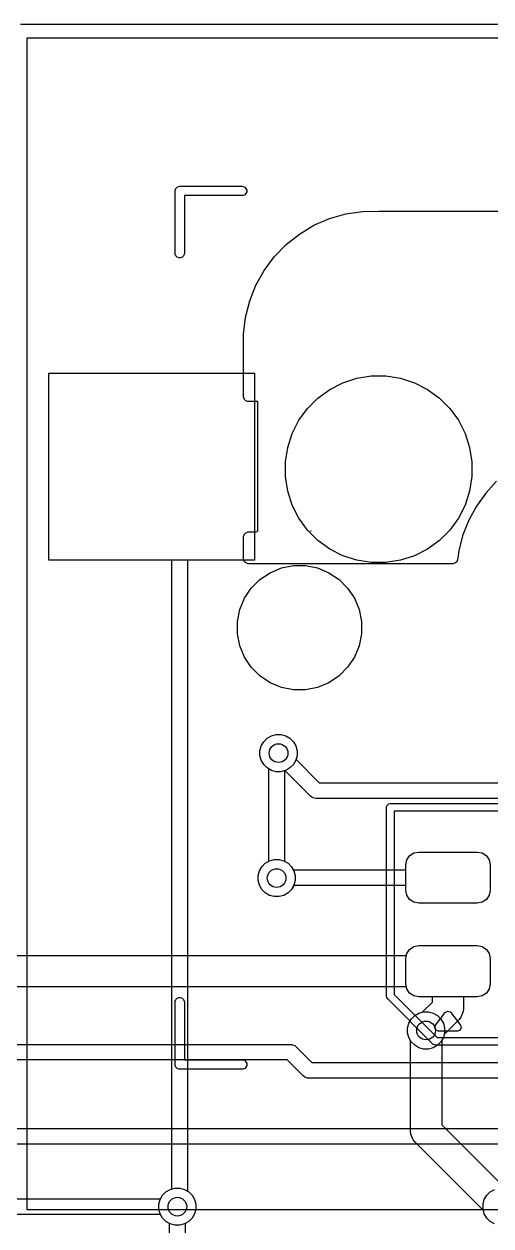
# Model space of a CAD drawing. Header units: millimetres. Extents: x 14 to 286, y -133 to -45.
# Drawn here: x 238.61 to 246.09, y -66.79 to -47.53 of the extents above; entities that cross this region are included whole.
import ezdxf

# ---------------------------------------------------------------- set-up
doc = ezdxf.new("R2010")
doc.units = ezdxf.units.MM
for name, color, linetype, true_color in [('B.Cu', 153, 'CONTINUOUS', 0x4d7fc4), ('B.Mask', 4, 'CONTINUOUS', 0x02ffee), ('B.Paste', 132, 'CONTINUOUS', 0x00c2c2), ('B.Silkscreen', 31, 'CONTINUOUS', 0xe8b2a7), ('F.Cu', 13, 'CONTINUOUS', 0xc83434), ('F.Mask', 201, 'CONTINUOUS', 0xd864ff), ('F.Paste', 253, 'CONTINUOUS', 0xb4a09a), ('F.Silkscreen', 41, 'CONTINUOUS', 0xf2eda1), ('User.Drawings', 9, 'CONTINUOUS', 0xc2c2c2)]:
    doc.layers.add(name, color=color, linetype=linetype, true_color=true_color)

msp = doc.modelspace()

# ---------------------------------------------------------------- linework, layer by layer
at = {"layer": 'B.Cu', "linetype": 'CONTINUOUS'}
for p, q in [((239.003, -56.1249), (239.003, -53.1249)), ((239.003, -53.1249), (242.303, -53.1249)), ((242.303, -53.1249), (242.303, -56.1249)), ((240.978, -56.1249), (239.003, -56.1249)), ((240.978, -56.4516), (240.978, -56.1249)), ((242.303, -56.1249), (241.228, -56.1249)), ((241.228, -56.1249), (241.228, -56.4516)), ((240.978, -66.199185), (240.978, -56.4516)), ((241.228, -56.4516), (241.228, -66.234461)), ((242.504972, -58.976894), (242.572795, -58.937736)), ((242.572795, -58.937736), (242.648442, -58.917467)), ((242.648442, -58.917467), (242.726758, -58.917467)), ((242.726758, -58.917467), (242.802405, -58.937736)), ((242.802405, -58.937736), (242.870228, -58.976894)), ((242.390167, -59.175742), (242.410436, -59.100095)), ((242.410436, -59.100095), (242.449594, -59.032272)), ((242.449594, -59.032272), (242.504972, -58.976894)), ((242.870228, -58.976894), (242.925606, -59.032272)), ((242.925606, -59.032272), (242.964764, -59.100095)), ((242.964764, -59.100095), (242.985033, -59.175742)), ((242.390167, -59.254058), (242.390167, -59.175742)), ((242.410436, -59.329705), (242.390167, -59.254058)), ((242.449594, -59.397528), (242.410436, -59.329705)), ((242.964764, -59.329705), (242.925606, -59.397528)), ((242.985033, -59.254058), (242.964764, -59.329705)), ((242.985033, -59.175742), (242.985033, -59.254058)), ((242.504972, -59.452906), (242.449594, -59.397528)), ((242.5321, -59.468568), (242.504972, -59.452906)), ((242.5321, -60.946222), (242.5321, -59.468568)), ((242.802405, -59.492064), (242.7821, -59.497504)), ((242.7821, -59.497504), (242.7821, -60.946222)), ((242.870228, -59.452906), (242.802405, -59.492064)), ((242.925606, -59.397528), (242.870228, -59.452906)), ((242.379936, -61.102695), (242.419094, -61.034872)), ((242.419094, -61.034872), (242.474472, -60.979494)), ((242.474472, -60.979494), (242.5321, -60.946222)), ((242.7821, -60.946222), (242.839728, -60.979494)), ((242.839728, -60.979494), (242.895106, -61.034872)), ((242.895106, -61.034872), (242.934264, -61.102695)), ((242.359667, -61.178342), (242.379936, -61.102695)), ((242.359667, -61.256658), (242.359667, -61.178342)), ((242.934264, -61.102695), (242.954533, -61.178342)), ((242.954533, -61.178342), (242.954533, -61.256658)), ((242.379936, -61.332305), (242.359667, -61.256658)), ((242.419094, -61.400128), (242.379936, -61.332305)), ((242.474472, -61.455506), (242.419094, -61.400128)), ((242.895106, -61.400128), (242.839728, -61.455506)), ((242.934264, -61.332305), (242.895106, -61.400128)), ((242.954533, -61.256658), (242.934264, -61.332305)), ((242.542295, -61.494664), (242.474472, -61.455506)), ((242.617942, -61.514933), (242.542295, -61.494664)), ((242.696258, -61.514933), (242.617942, -61.514933)), ((242.771905, -61.494664), (242.696258, -61.514933)), ((242.839728, -61.455506), (242.771905, -61.494664)), ((244.938895, -63.382636), (245.014542, -63.362367)), ((245.014542, -63.362367), (245.092858, -63.362367)), ((245.092858, -63.362367), (245.168505, -63.382636)), ((244.756267, -63.620642), (244.776536, -63.544995)), ((244.776536, -63.544995), (244.815694, -63.477172)), ((244.815694, -63.477172), (244.871072, -63.421794)), ((244.871072, -63.421794), (244.938895, -63.382636)), ((245.168505, -63.382636), (245.236328, -63.421794)), ((245.236328, -63.421794), (245.291706, -63.477172)), ((245.291706, -63.477172), (245.330864, -63.544995)), ((245.330864, -63.544995), (245.351133, -63.620642)), ((244.756267, -63.698958), (244.756267, -63.620642)), ((244.776536, -63.774605), (244.756267, -63.698958)), ((245.351133, -63.698958), (245.330864, -63.774605)), ((245.351133, -63.620642), (245.351133, -63.698958)), ((244.8037, -63.821653), (244.776536, -63.774605)), ((244.8037, -65.2736), (244.8037, -63.821653)), ((245.330864, -63.774605), (245.3037, -63.821653)), ((245.3037, -63.821653), (245.3037, -65.170046)), ((244.808504, -65.322373), (244.8037, -65.2736)), ((245.3037, -65.170046), (246.326229, -66.192575)), ((244.845833, -65.412493), (244.808504, -65.322373)), ((244.845837, -65.412497), (244.845833, -65.412493)), ((244.876923, -65.450377), (244.845837, -65.412497)), ((245.972675, -66.546129), (244.876923, -65.450377)), ((240.826994, -66.301172), (240.882372, -66.245794)), ((240.882372, -66.245794), (240.950195, -66.206636)), ((240.950195, -66.206636), (240.978, -66.199185)), ((241.228, -66.234461), (241.247628, -66.245794)), ((241.247628, -66.245794), (241.303006, -66.301172)), ((240.767567, -66.444642), (240.787836, -66.368995)), ((240.767567, -66.522958), (240.767567, -66.444642)), ((240.787836, -66.368995), (240.826994, -66.301172)), ((241.303006, -66.301172), (241.342164, -66.368995)), ((241.342164, -66.368995), (241.362433, -66.444642)), ((241.362433, -66.444642), (241.362433, -66.522958)), ((240.787836, -66.598605), (240.767567, -66.522958)), ((240.826994, -66.666428), (240.787836, -66.598605)), ((241.342164, -66.598605), (241.303006, -66.666428)), ((241.362433, -66.522958), (241.342164, -66.598605)), ((245.986736, -66.598605), (245.972675, -66.546129)), ((246.025894, -66.666428), (245.986736, -66.598605)), ((240.882372, -66.721806), (240.826994, -66.666428)), ((240.94, -66.755077), (240.882372, -66.721806)), ((240.94, -71.7333), (240.94, -66.755077)), ((241.247628, -66.721806), (241.19, -66.755077)), ((241.19, -66.755077), (241.19, -71.7333)), ((241.303006, -66.666428), (241.247628, -66.721806)), ((246.081272, -66.721806), (246.025894, -66.666428)), ((246.149095, -66.760964), (246.081272, -66.721806))]:
    msp.add_line(p, q, dxfattribs=at)
at = {"layer": 'B.Cu'}
for centre in [(242.6876, -59.2149), (242.6571, -61.2175), (245.0537, -63.6598), (241.065, -66.4838)]:
    msp.add_circle(centre, 0.15, dxfattribs=at)
at = {"layer": 'B.Mask', "linetype": 'CONTINUOUS'}
for p, q in [((239.003, -56.1249), (239.003, -53.1249)), ((239.003, -53.1249), (242.303, -53.1249)), ((242.303, -53.1249), (242.303, -56.1249)), ((243.509252, -53.38594), (243.718975, -53.279081)), ((243.718975, -53.279081), (243.942832, -53.206345)), ((243.942832, -53.206345), (244.175311, -53.169524)), ((244.175311, -53.169524), (244.410689, -53.169524)), ((244.410689, -53.169524), (244.643168, -53.206345)), ((244.643168, -53.206345), (244.867025, -53.279081)), ((244.867025, -53.279081), (245.076748, -53.38594)), ((243.152391, -53.690728), (243.318828, -53.524291)), ((243.318828, -53.524291), (243.509252, -53.38594)), ((245.076748, -53.38594), (245.267172, -53.524291)), ((245.267172, -53.524291), (245.433609, -53.690728)), ((243.01404, -53.881152), (243.152391, -53.690728)), ((245.433609, -53.690728), (245.57196, -53.881152)), ((242.907181, -54.090875), (243.01404, -53.881152)), ((245.57196, -53.881152), (245.678819, -54.090875)), ((242.834445, -54.314732), (242.907181, -54.090875)), ((245.678819, -54.090875), (245.751555, -54.314732)), ((242.797624, -54.547211), (242.834445, -54.314732)), ((245.751555, -54.314732), (245.788376, -54.547211)), ((242.797624, -54.782589), (242.797624, -54.547211)), ((245.788376, -54.547211), (245.788376, -54.782589)), ((242.834445, -55.015068), (242.797624, -54.782589)), ((245.788376, -54.782589), (245.751555, -55.015068)), ((242.907181, -55.238925), (242.834445, -55.015068)), ((245.751555, -55.015068), (245.678819, -55.238925)), ((243.01404, -55.448648), (242.907181, -55.238925)), ((245.678819, -55.238925), (245.57196, -55.448648)), ((243.152391, -55.639072), (243.01404, -55.448648)), ((245.57196, -55.448648), (245.433609, -55.639072)), ((243.318828, -55.805509), (243.152391, -55.639072)), ((245.433609, -55.639072), (245.267172, -55.805509)), ((243.509252, -55.94386), (243.318828, -55.805509)), ((245.267172, -55.805509), (245.076748, -55.94386)), ((243.718975, -56.050719), (243.509252, -55.94386)), ((243.942832, -56.123455), (243.718975, -56.050719)), ((244.867025, -56.050719), (244.643168, -56.123455)), ((245.076748, -55.94386), (244.867025, -56.050719)), ((242.303, -56.1249), (239.003, -56.1249)), ((242.551603, -56.322979), (242.732715, -56.24796)), ((242.732715, -56.24796), (242.924983, -56.209715)), ((242.924983, -56.209715), (243.121017, -56.209715)), ((243.121017, -56.209715), (243.313285, -56.24796)), ((243.313285, -56.24796), (243.494397, -56.322979)), ((244.175311, -56.160276), (243.942832, -56.123455)), ((244.410689, -56.160276), (244.175311, -56.160276)), ((244.643168, -56.123455), (244.410689, -56.160276)), ((242.24999, -56.570507), (242.388607, -56.43189)), ((242.388607, -56.43189), (242.551603, -56.322979)), ((243.494397, -56.322979), (243.657393, -56.43189)), ((243.657393, -56.43189), (243.79601, -56.570507)), ((242.141079, -56.733503), (242.24999, -56.570507)), ((243.79601, -56.570507), (243.904921, -56.733503)), ((242.06606, -56.914615), (242.141079, -56.733503)), ((243.904921, -56.733503), (243.97994, -56.914615)), ((242.027815, -57.106883), (242.06606, -56.914615)), ((243.97994, -56.914615), (244.018185, -57.106883)), ((242.027815, -57.302917), (242.027815, -57.106883)), ((244.018185, -57.106883), (244.018185, -57.302917)), ((242.06606, -57.495185), (242.027815, -57.302917)), ((244.018185, -57.302917), (243.97994, -57.495185)), ((242.141079, -57.676297), (242.06606, -57.495185)), ((243.97994, -57.495185), (243.904921, -57.676297)), ((242.24999, -57.839293), (242.141079, -57.676297)), ((243.904921, -57.676297), (243.79601, -57.839293)), ((242.388607, -57.97791), (242.24999, -57.839293)), ((242.551603, -58.086821), (242.388607, -57.97791)), ((243.657393, -57.97791), (243.494397, -58.086821)), ((243.79601, -57.839293), (243.657393, -57.97791)), ((242.732715, -58.16184), (242.551603, -58.086821)), ((242.924983, -58.200085), (242.732715, -58.16184)), ((243.313285, -58.16184), (243.121017, -58.200085)), ((243.494397, -58.086821), (243.313285, -58.16184)), ((243.121017, -58.200085), (242.924983, -58.200085))]:
    msp.add_line(p, q, dxfattribs=at)
at = {"layer": 'B.Paste', "linetype": 'CONTINUOUS'}
for p, q in [((239.003, -56.1249), (239.003, -53.1249)), ((239.003, -53.1249), (242.303, -53.1249)), ((242.303, -53.1249), (242.303, -56.1249)), ((242.303, -56.1249), (239.003, -56.1249))]:
    msp.add_line(p, q, dxfattribs=at)
at = {"layer": 'B.Silkscreen', "linetype": 'CONTINUOUS'}
for p, q in [((243.255392, -50.756106), (243.504815, -50.648235)), ((243.504815, -50.648235), (243.766184, -50.573843)), ((243.766184, -50.573843), (244.035027, -50.534203)), ((244.035027, -50.534203), (244.301167, -50.53008)), ((244.301167, -50.53008), (244.302999, -50.5299)), ((244.302999, -50.5299), (252.703, -50.5299)), ((243.022183, -50.89561), (243.255392, -50.756106)), ((242.809177, -51.064361), (243.022183, -50.89561)), ((242.620021, -51.259471), (242.809177, -51.064361)), ((242.45795, -51.477601), (242.620021, -51.259471)), ((242.325737, -51.71502), (242.45795, -51.477601)), ((242.225645, -51.967665), (242.325737, -51.71502)), ((242.159386, -52.231214), (242.225645, -51.967665)), ((242.128094, -52.501156), (242.159386, -52.231214)), ((242.128, -52.5049), (242.128295, -52.5019)), ((242.128, -53.5049), (242.128, -52.5049)), ((242.128295, -52.5019), (242.128094, -52.501156)), ((242.129441, -53.519532), (242.128, -53.5049)), ((242.14064, -53.546568), (242.129441, -53.519532)), ((242.161332, -53.56726), (242.14064, -53.546568)), ((242.188368, -53.578459), (242.161332, -53.56726)), ((242.203, -53.5799), (242.188368, -53.578459)), ((242.358, -53.5799), (242.203, -53.5799)), ((242.358, -55.659332), (242.358, -53.5799)), ((246.184946, -54.858836), (246.011015, -55.047219)), ((246.011015, -55.047219), (245.861338, -55.255395)), ((245.861338, -55.255395), (245.738148, -55.480261)), ((242.188368, -55.671341), (242.203, -55.6699)), ((242.203, -55.6699), (242.329612, -55.6699)), ((242.329612, -55.6699), (242.354227, -55.659704)), ((242.354227, -55.659704), (242.358, -55.659332)), ((243.20006, -55.649748), (243.199723, -55.6549)), ((243.199723, -55.6549), (243.210172, -55.6549)), ((243.210172, -55.6549), (243.20006, -55.649748)), ((245.738148, -55.480261), (245.64328, -55.718463)), ((242.128, -55.7449), (242.129441, -55.730268)), ((242.128, -56.1049), (242.128, -55.7449)), ((242.129441, -55.730268), (242.14064, -55.703232)), ((242.14064, -55.703232), (242.161332, -55.68254)), ((242.161332, -55.68254), (242.188368, -55.671341)), ((245.64328, -55.718463), (245.578149, -55.966451)), ((245.578149, -55.966451), (245.561003, -56.093498)), ((242.129441, -56.119532), (242.128, -56.1049)), ((242.14064, -56.146568), (242.129441, -56.119532)), ((242.161332, -56.16726), (242.14064, -56.146568)), ((242.188368, -56.178459), (242.161332, -56.16726)), ((242.203, -56.1799), (242.188368, -56.178459)), ((245.483, -56.1799), (242.203, -56.1799)), ((245.497632, -56.178459), (245.483, -56.1799)), ((245.524668, -56.16726), (245.497632, -56.178459)), ((245.54536, -56.146568), (245.524668, -56.16726)), ((245.556559, -56.119532), (245.54536, -56.146568)), ((245.561003, -56.093498), (245.556559, -56.102725)), ((245.556559, -56.102725), (245.556559, -56.119532))]:
    msp.add_line(p, q, dxfattribs=at)
at = {"layer": 'F.Cu', "linetype": 'CONTINUOUS'}
for p, q in [((242.504972, -58.976894), (242.572795, -58.937736)), ((242.572795, -58.937736), (242.648442, -58.917467)), ((242.648442, -58.917467), (242.726758, -58.917467)), ((242.726758, -58.917467), (242.802405, -58.937736)), ((242.802405, -58.937736), (242.870228, -58.976894)), ((242.390167, -59.175742), (242.410436, -59.100095)), ((242.410436, -59.100095), (242.449594, -59.032272)), ((242.449594, -59.032272), (242.504972, -58.976894)), ((242.870228, -58.976894), (242.925606, -59.032272)), ((242.925606, -59.032272), (242.964764, -59.100095)), ((242.964764, -59.100095), (242.985033, -59.175742)), ((242.390167, -59.254058), (242.390167, -59.175742)), ((242.410436, -59.329705), (242.390167, -59.254058)), ((242.449594, -59.397528), (242.410436, -59.329705)), ((242.985033, -59.254058), (242.96781, -59.318334)), ((242.96781, -59.318334), (243.340877, -59.6914)), ((242.985033, -59.175742), (242.985033, -59.254058)), ((242.504972, -59.452906), (242.449594, -59.397528)), ((242.572795, -59.492064), (242.504972, -59.452906)), ((242.648442, -59.512333), (242.572795, -59.492064)), ((242.726758, -59.512333), (242.648442, -59.512333)), ((242.791034, -59.49511), (242.726758, -59.512333)), ((243.200711, -59.904788), (242.791034, -59.49511)), ((243.340877, -59.6914), (251.678, -59.6914)), ((243.219653, -59.920333), (243.200711, -59.904788)), ((243.219654, -59.920334), (243.219653, -59.920333)), ((243.243058, -59.930028), (243.219654, -59.920334)), ((243.264713, -59.938998), (243.243058, -59.930028)), ((243.264714, -59.938998), (243.264713, -59.938998)), ((243.2891, -59.9414), (243.264714, -59.938998)), ((251.626224, -59.9414), (243.2891, -59.9414)), ((244.745605, -60.92655), (244.790043, -60.860043)), ((244.790043, -60.860043), (244.85655, -60.815605)), ((244.85655, -60.815605), (244.935, -60.8)), ((244.935, -60.8), (245.875, -60.8)), ((245.875, -60.8), (245.95345, -60.815605)), ((245.95345, -60.815605), (246.019957, -60.860043)), ((246.019957, -60.860043), (246.064395, -60.92655)), ((242.379936, -61.102695), (242.419094, -61.034872)), ((242.419094, -61.034872), (242.474472, -60.979494)), ((242.474472, -60.979494), (242.542295, -60.940336)), ((242.542295, -60.940336), (242.617942, -60.920067)), ((242.617942, -60.920067), (242.696258, -60.920067)), ((242.696258, -60.920067), (242.771905, -60.940336)), ((242.771905, -60.940336), (242.839728, -60.979494)), ((242.839728, -60.979494), (242.895106, -61.034872)), ((242.895106, -61.034872), (242.924048, -61.085)), ((244.73, -61.005), (244.745605, -60.92655)), ((244.73, -61.085), (244.73, -61.005)), ((246.064395, -60.92655), (246.08, -61.005)), ((246.08, -61.005), (246.08, -61.415)), ((242.359667, -61.178342), (242.379936, -61.102695)), ((242.359667, -61.256658), (242.359667, -61.178342)), ((242.924048, -61.085), (244.73, -61.085)), ((242.379936, -61.332305), (242.359667, -61.256658)), ((242.419094, -61.400128), (242.379936, -61.332305)), ((242.474472, -61.455506), (242.419094, -61.400128)), ((242.895106, -61.400128), (242.839728, -61.455506)), ((242.932708, -61.335), (242.895106, -61.400128)), ((244.73, -61.335), (242.932708, -61.335)), ((244.73, -61.415), (244.73, -61.335)), ((244.745605, -61.49345), (244.73, -61.415)), ((246.08, -61.415), (246.064395, -61.49345)), ((242.542295, -61.494664), (242.474472, -61.455506)), ((242.617942, -61.514933), (242.542295, -61.494664)), ((242.696258, -61.514933), (242.617942, -61.514933)), ((242.771905, -61.494664), (242.696258, -61.514933)), ((242.839728, -61.455506), (242.771905, -61.494664)), ((244.790043, -61.559957), (244.745605, -61.49345)), ((244.85655, -61.604395), (244.790043, -61.559957)), ((244.935, -61.62), (244.85655, -61.604395)), ((245.875, -61.62), (244.935, -61.62)), ((245.95345, -61.604395), (245.875, -61.62)), ((246.019957, -61.559957), (245.95345, -61.604395)), ((246.064395, -61.49345), (246.019957, -61.559957)), ((244.745605, -62.42655), (244.790043, -62.360043)), ((244.790043, -62.360043), (244.85655, -62.315605)), ((244.85655, -62.315605), (244.935, -62.3)), ((244.935, -62.3), (245.875, -62.3)), ((245.875, -62.3), (245.95345, -62.315605)), ((245.95345, -62.315605), (246.019957, -62.360043)), ((246.019957, -62.360043), (246.064395, -62.42655)), ((236.9623, -62.46), (244.738951, -62.46)), ((244.738951, -62.46), (244.745605, -62.42655)), ((246.064395, -62.42655), (246.08, -62.505)), ((246.08, -62.505), (246.08, -62.915)), ((244.738951, -62.96), (237.065853, -62.96)), ((244.745605, -62.99345), (244.738951, -62.96)), ((246.08, -62.915), (246.064395, -62.99345)), ((244.790043, -63.059957), (244.745605, -62.99345)), ((244.85655, -63.104395), (244.790043, -63.059957)), ((244.935, -63.12), (244.85655, -63.104395)), ((245.155, -63.12), (244.935, -63.12)), ((245.155, -63.204946), (245.155, -63.12)), ((245.875, -63.12), (245.655, -63.12)), ((245.655, -63.12), (245.655, -63.3085)), ((245.95345, -63.104395), (245.875, -63.12)), ((246.019957, -63.059957), (245.95345, -63.104395)), ((246.064395, -62.99345), (246.019957, -63.059957)), ((244.938895, -63.382636), (244.99137, -63.368575)), ((244.99137, -63.368575), (245.155, -63.204946)), ((245.650196, -63.357273), (245.612867, -63.447393)), ((245.655, -63.3085), (245.650196, -63.357273)), ((244.756267, -63.620642), (244.776536, -63.544995)), ((244.776536, -63.544995), (244.815694, -63.477172)), ((244.815694, -63.477172), (244.871072, -63.421794)), ((244.871072, -63.421794), (244.938895, -63.382636)), ((245.581777, -63.485277), (245.344924, -63.722129)), ((245.612862, -63.447397), (245.581777, -63.485277)), ((245.612867, -63.447393), (245.612862, -63.447397)), ((244.756267, -63.698958), (244.756267, -63.620642)), ((244.776536, -63.774605), (244.756267, -63.698958)), ((245.344924, -63.722129), (245.330864, -63.774605)), ((235.2046, -63.8823), (242.8776, -63.8823)), ((242.8776, -63.8823), (242.901986, -63.884702)), ((242.901986, -63.884702), (242.901987, -63.884702)), ((242.901987, -63.884702), (242.913, -63.889264)), ((242.913, -63.889264), (242.947046, -63.903366)), ((242.947046, -63.903366), (242.947051, -63.903371)), ((242.947051, -63.903371), (242.965988, -63.918912)), ((242.965988, -63.918912), (243.222976, -64.1759)), ((244.815694, -63.842428), (244.776536, -63.774605)), ((244.871072, -63.897806), (244.815694, -63.842428)), ((244.938895, -63.936964), (244.871072, -63.897806)), ((245.014542, -63.957233), (244.938895, -63.936964)), ((245.168505, -63.936964), (245.092858, -63.957233)), ((245.236328, -63.897806), (245.168505, -63.936964)), ((245.291706, -63.842428), (245.236328, -63.897806)), ((245.330864, -63.774605), (245.291706, -63.842428)), ((242.825824, -64.1323), (235.0796, -64.1323)), ((243.082812, -64.389288), (242.825824, -64.1323)), ((245.092858, -63.957233), (245.014542, -63.957233)), ((243.222976, -64.1759), (246.820667, -64.1759)), ((243.101748, -64.404828), (243.082812, -64.389288)), ((243.101754, -64.404834), (243.101748, -64.404828)), ((243.133615, -64.418031), (243.101754, -64.404834)), ((243.146813, -64.423498), (243.133615, -64.418031)), ((243.146814, -64.423498), (243.146813, -64.423498)), ((243.1712, -64.4259), (243.146814, -64.423498)), ((246.9643, -64.4259), (243.1712, -64.4259)), ((226.346876, -65.2301), (247.889924, -65.2301)), ((247.9417, -65.4801), (226.2951, -65.4801)), ((240.826994, -66.301172), (240.882372, -66.245794)), ((240.882372, -66.245794), (240.950195, -66.206636)), ((240.950195, -66.206636), (241.025842, -66.186367)), ((241.025842, -66.186367), (241.104158, -66.186367)), ((241.104158, -66.186367), (241.179805, -66.206636)), ((241.179805, -66.206636), (241.247628, -66.245794)), ((241.247628, -66.245794), (241.303006, -66.301172)), ((246.025894, -66.301172), (246.081272, -66.245794)), ((246.081272, -66.245794), (246.149095, -66.206636)), ((228.0112, -66.3588), (240.793722, -66.3588)), ((240.793722, -66.3588), (240.826994, -66.301172)), ((241.303006, -66.301172), (241.342164, -66.368995)), ((241.342164, -66.368995), (241.362433, -66.444642)), ((241.362433, -66.444642), (241.362433, -66.522958)), ((245.966467, -66.444642), (245.986736, -66.368995)), ((245.966467, -66.522958), (245.966467, -66.444642)), ((245.986736, -66.368995), (246.025894, -66.301172)), ((240.793722, -66.6088), (228.063076, -66.6088)), ((240.826994, -66.666428), (240.793722, -66.6088)), ((241.342164, -66.598605), (241.303006, -66.666428)), ((241.362433, -66.522958), (241.342164, -66.598605)), ((245.986736, -66.598605), (245.966467, -66.522958)), ((246.025894, -66.666428), (245.986736, -66.598605)), ((240.882372, -66.721806), (240.826994, -66.666428)), ((240.950195, -66.760964), (240.882372, -66.721806)), ((241.025842, -66.781233), (240.950195, -66.760964)), ((241.104158, -66.781233), (241.025842, -66.781233)), ((241.179805, -66.760964), (241.104158, -66.781233)), ((241.247628, -66.721806), (241.179805, -66.760964)), ((241.303006, -66.666428), (241.247628, -66.721806)), ((246.081272, -66.721806), (246.025894, -66.666428)), ((246.149095, -66.760964), (246.081272, -66.721806))]:
    msp.add_line(p, q, dxfattribs=at)
at = {"layer": 'F.Cu'}
for centre in [(242.6876, -59.2149), (242.6571, -61.2175), (245.0537, -63.6598), (241.065, -66.4838)]:
    msp.add_circle(centre, 0.15, dxfattribs=at)
at = {"layer": 'F.Mask', "linetype": 'CONTINUOUS'}
for p, q in [((243.509252, -53.38594), (243.718975, -53.279081)), ((243.718975, -53.279081), (243.942832, -53.206345)), ((243.942832, -53.206345), (244.175311, -53.169524)), ((244.175311, -53.169524), (244.410689, -53.169524)), ((244.410689, -53.169524), (244.643168, -53.206345)), ((244.643168, -53.206345), (244.867025, -53.279081)), ((244.867025, -53.279081), (245.076748, -53.38594)), ((243.152391, -53.690728), (243.318828, -53.524291)), ((243.318828, -53.524291), (243.509252, -53.38594)), ((245.076748, -53.38594), (245.267172, -53.524291)), ((245.267172, -53.524291), (245.433609, -53.690728)), ((243.01404, -53.881152), (243.152391, -53.690728)), ((245.433609, -53.690728), (245.57196, -53.881152)), ((242.907181, -54.090875), (243.01404, -53.881152)), ((245.57196, -53.881152), (245.678819, -54.090875)), ((242.834445, -54.314732), (242.907181, -54.090875)), ((245.678819, -54.090875), (245.751555, -54.314732)), ((242.797624, -54.547211), (242.834445, -54.314732)), ((245.751555, -54.314732), (245.788376, -54.547211)), ((242.797624, -54.782589), (242.797624, -54.547211)), ((245.788376, -54.547211), (245.788376, -54.782589)), ((242.834445, -55.015068), (242.797624, -54.782589)), ((245.788376, -54.782589), (245.751555, -55.015068)), ((242.907181, -55.238925), (242.834445, -55.015068)), ((245.751555, -55.015068), (245.678819, -55.238925)), ((243.01404, -55.448648), (242.907181, -55.238925)), ((245.678819, -55.238925), (245.57196, -55.448648)), ((243.152391, -55.639072), (243.01404, -55.448648)), ((245.57196, -55.448648), (245.433609, -55.639072)), ((243.318828, -55.805509), (243.152391, -55.639072)), ((245.433609, -55.639072), (245.267172, -55.805509)), ((243.509252, -55.94386), (243.318828, -55.805509)), ((245.267172, -55.805509), (245.076748, -55.94386)), ((243.718975, -56.050719), (243.509252, -55.94386)), ((243.942832, -56.123455), (243.718975, -56.050719)), ((244.867025, -56.050719), (244.643168, -56.123455)), ((245.076748, -55.94386), (244.867025, -56.050719)), ((242.551603, -56.322979), (242.732715, -56.24796)), ((242.732715, -56.24796), (242.924983, -56.209715)), ((242.924983, -56.209715), (243.121017, -56.209715)), ((243.121017, -56.209715), (243.313285, -56.24796)), ((243.313285, -56.24796), (243.494397, -56.322979)), ((244.175311, -56.160276), (243.942832, -56.123455)), ((244.410689, -56.160276), (244.175311, -56.160276)), ((244.643168, -56.123455), (244.410689, -56.160276)), ((242.24999, -56.570507), (242.388607, -56.43189)), ((242.388607, -56.43189), (242.551603, -56.322979)), ((243.494397, -56.322979), (243.657393, -56.43189)), ((243.657393, -56.43189), (243.79601, -56.570507)), ((242.141079, -56.733503), (242.24999, -56.570507)), ((243.79601, -56.570507), (243.904921, -56.733503)), ((242.06606, -56.914615), (242.141079, -56.733503)), ((243.904921, -56.733503), (243.97994, -56.914615)), ((242.027815, -57.106883), (242.06606, -56.914615)), ((243.97994, -56.914615), (244.018185, -57.106883)), ((242.027815, -57.302917), (242.027815, -57.106883)), ((244.018185, -57.106883), (244.018185, -57.302917)), ((242.06606, -57.495185), (242.027815, -57.302917)), ((244.018185, -57.302917), (243.97994, -57.495185)), ((242.141079, -57.676297), (242.06606, -57.495185)), ((243.97994, -57.495185), (243.904921, -57.676297)), ((242.24999, -57.839293), (242.141079, -57.676297)), ((243.904921, -57.676297), (243.79601, -57.839293)), ((242.388607, -57.97791), (242.24999, -57.839293)), ((242.551603, -58.086821), (242.388607, -57.97791)), ((243.657393, -57.97791), (243.494397, -58.086821)), ((243.79601, -57.839293), (243.657393, -57.97791)), ((242.732715, -58.16184), (242.551603, -58.086821)), ((242.924983, -58.200085), (242.732715, -58.16184)), ((243.313285, -58.16184), (243.121017, -58.200085)), ((243.494397, -58.086821), (243.313285, -58.16184)), ((243.121017, -58.200085), (242.924983, -58.200085)), ((244.745605, -60.92655), (244.790043, -60.860043)), ((244.790043, -60.860043), (244.85655, -60.815605)), ((244.85655, -60.815605), (244.935, -60.8)), ((244.935, -60.8), (245.875, -60.8)), ((245.875, -60.8), (245.95345, -60.815605)), ((245.95345, -60.815605), (246.019957, -60.860043)), ((246.019957, -60.860043), (246.064395, -60.92655)), ((244.73, -61.005), (244.745605, -60.92655)), ((244.73, -61.415), (244.73, -61.005)), ((246.064395, -60.92655), (246.08, -61.005)), ((246.08, -61.005), (246.08, -61.415)), ((244.745605, -61.49345), (244.73, -61.415)), ((246.08, -61.415), (246.064395, -61.49345)), ((244.790043, -61.559957), (244.745605, -61.49345)), ((244.85655, -61.604395), (244.790043, -61.559957)), ((244.935, -61.62), (244.85655, -61.604395)), ((245.875, -61.62), (244.935, -61.62)), ((245.95345, -61.604395), (245.875, -61.62)), ((246.019957, -61.559957), (245.95345, -61.604395)), ((246.064395, -61.49345), (246.019957, -61.559957)), ((244.745605, -62.42655), (244.790043, -62.360043)), ((244.790043, -62.360043), (244.85655, -62.315605)), ((244.85655, -62.315605), (244.935, -62.3)), ((244.935, -62.3), (245.875, -62.3)), ((245.875, -62.3), (245.95345, -62.315605)), ((245.95345, -62.315605), (246.019957, -62.360043)), ((246.019957, -62.360043), (246.064395, -62.42655)), ((244.73, -62.505), (244.745605, -62.42655)), ((244.73, -62.915), (244.73, -62.505)), ((246.064395, -62.42655), (246.08, -62.505)), ((246.08, -62.505), (246.08, -62.915)), ((244.745605, -62.99345), (244.73, -62.915)), ((246.08, -62.915), (246.064395, -62.99345)), ((244.790043, -63.059957), (244.745605, -62.99345)), ((244.85655, -63.104395), (244.790043, -63.059957)), ((244.935, -63.12), (244.85655, -63.104395)), ((245.875, -63.12), (244.935, -63.12)), ((245.95345, -63.104395), (245.875, -63.12)), ((246.019957, -63.059957), (245.95345, -63.104395)), ((246.064395, -62.99345), (246.019957, -63.059957))]:
    msp.add_line(p, q, dxfattribs=at)
at = {"layer": 'F.Paste', "linetype": 'CONTINUOUS'}
for p, q in [((244.745605, -60.92655), (244.790043, -60.860043)), ((244.790043, -60.860043), (244.85655, -60.815605)), ((244.85655, -60.815605), (244.935, -60.8)), ((244.935, -60.8), (245.875, -60.8)), ((245.875, -60.8), (245.95345, -60.815605)), ((245.95345, -60.815605), (246.019957, -60.860043)), ((246.019957, -60.860043), (246.064395, -60.92655)), ((244.73, -61.005), (244.745605, -60.92655)), ((244.73, -61.415), (244.73, -61.005)), ((246.064395, -60.92655), (246.08, -61.005)), ((246.08, -61.005), (246.08, -61.415)), ((244.745605, -61.49345), (244.73, -61.415)), ((246.08, -61.415), (246.064395, -61.49345)), ((244.790043, -61.559957), (244.745605, -61.49345)), ((244.85655, -61.604395), (244.790043, -61.559957)), ((244.935, -61.62), (244.85655, -61.604395)), ((245.875, -61.62), (244.935, -61.62)), ((245.95345, -61.604395), (245.875, -61.62)), ((246.019957, -61.559957), (245.95345, -61.604395)), ((246.064395, -61.49345), (246.019957, -61.559957)), ((244.745605, -62.42655), (244.790043, -62.360043)), ((244.790043, -62.360043), (244.85655, -62.315605)), ((244.85655, -62.315605), (244.935, -62.3)), ((244.935, -62.3), (245.875, -62.3)), ((245.875, -62.3), (245.95345, -62.315605)), ((245.95345, -62.315605), (246.019957, -62.360043)), ((246.019957, -62.360043), (246.064395, -62.42655)), ((244.73, -62.505), (244.745605, -62.42655)), ((244.73, -62.915), (244.73, -62.505)), ((246.064395, -62.42655), (246.08, -62.505)), ((246.08, -62.505), (246.08, -62.915)), ((244.745605, -62.99345), (244.73, -62.915)), ((246.08, -62.915), (246.064395, -62.99345)), ((244.790043, -63.059957), (244.745605, -62.99345)), ((244.85655, -63.104395), (244.790043, -63.059957)), ((244.935, -63.12), (244.85655, -63.104395)), ((245.875, -63.12), (244.935, -63.12)), ((245.95345, -63.104395), (245.875, -63.12)), ((246.019957, -63.059957), (245.95345, -63.104395)), ((246.064395, -62.99345), (246.019957, -63.059957))]:
    msp.add_line(p, q, dxfattribs=at)
at = {"layer": 'F.Silkscreen', "linetype": 'CONTINUOUS'}
for p, q in [((242.551603, -56.322979), (242.732715, -56.24796)), ((242.732715, -56.24796), (242.924983, -56.209715)), ((242.924983, -56.209715), (243.121017, -56.209715)), ((243.121017, -56.209715), (243.313285, -56.24796)), ((243.313285, -56.24796), (243.494397, -56.322979)), ((242.24999, -56.570507), (242.388607, -56.43189)), ((242.388607, -56.43189), (242.551603, -56.322979)), ((243.494397, -56.322979), (243.657393, -56.43189)), ((243.657393, -56.43189), (243.79601, -56.570507)), ((242.141079, -56.733503), (242.24999, -56.570507)), ((243.79601, -56.570507), (243.904921, -56.733503)), ((242.06606, -56.914615), (242.141079, -56.733503)), ((243.904921, -56.733503), (243.97994, -56.914615)), ((242.027815, -57.106883), (242.06606, -56.914615)), ((243.97994, -56.914615), (244.018185, -57.106883)), ((242.027815, -57.302917), (242.027815, -57.106883)), ((244.018185, -57.106883), (244.018185, -57.302917)), ((242.06606, -57.495185), (242.027815, -57.302917)), ((244.018185, -57.302917), (243.97994, -57.495185)), ((242.141079, -57.676297), (242.06606, -57.495185)), ((243.97994, -57.495185), (243.904921, -57.676297)), ((242.24999, -57.839293), (242.141079, -57.676297)), ((243.904921, -57.676297), (243.79601, -57.839293)), ((242.388607, -57.97791), (242.24999, -57.839293)), ((242.551603, -58.086821), (242.388607, -57.97791)), ((243.657393, -57.97791), (243.494397, -58.086821)), ((243.79601, -57.839293), (243.657393, -57.97791)), ((242.732715, -58.16184), (242.551603, -58.086821)), ((242.924983, -58.200085), (242.732715, -58.16184)), ((243.313285, -58.16184), (243.121017, -58.200085)), ((243.494397, -58.086821), (243.313285, -58.16184)), ((243.121017, -58.200085), (242.924983, -58.200085)), ((244.42, -60.085), (244.424567, -60.062039)), ((244.42, -63.11), (244.42, -60.085)), ((244.424567, -60.062039), (244.457039, -60.029567)), ((244.457039, -60.029567), (244.48, -60.025)), ((244.48, -60.025), (251.78, -60.025)), ((244.54, -60.145), (244.54, -63.085147)), ((251.72, -60.145), (244.54, -60.145)), ((244.424567, -63.132961), (244.42, -63.11)), ((244.437574, -63.152426), (244.424567, -63.132961)), ((245.162574, -63.877427), (244.437574, -63.152426)), ((244.54, -63.085147), (245.229853, -63.775)), ((245.207, -63.574), (245.357, -63.374)), ((245.357, -63.374), (245.396515, -63.350603)), ((245.396515, -63.350603), (245.441, -63.362)), ((245.441, -63.362), (245.453, -63.374)), ((245.453, -63.374), (245.603, -63.574)), ((245.195, -63.61), (245.207, -63.574)), ((245.212574, -63.652426), (245.195, -63.61)), ((245.255, -63.67), (245.212574, -63.652426)), ((245.555, -63.67), (245.255, -63.67)), ((245.591, -63.658), (245.555, -63.67)), ((245.614397, -63.618485), (245.591, -63.658)), ((245.603, -63.574), (245.614397, -63.618485)), ((245.182039, -63.890433), (245.162574, -63.877427)), ((245.205, -63.895), (245.182039, -63.890433)), ((251.78, -63.895), (245.205, -63.895)), ((245.229853, -63.775), (251.72, -63.775))]:
    msp.add_line(p, q, dxfattribs=at)
at = {"layer": 'User.Drawings', "linetype": 'CONTINUOUS'}
for p, q in [((238.551716, -47.530009), (257.551716, -47.530009)), ((238.653, -47.7549), (238.653, -66.530009)), ((257.501716, -47.7549), (238.653, -47.7549)), ((241.028, -50.2049), (241.029441, -50.190268)), ((241.028, -51.2049), (241.028, -50.2049)), ((241.029441, -50.190268), (241.04064, -50.163232)), ((241.04064, -50.163232), (241.061332, -50.14254)), ((241.061332, -50.14254), (241.088368, -50.131341)), ((241.088368, -50.131341), (241.103, -50.1299)), ((241.103, -50.1299), (242.103, -50.1299)), ((242.103, -50.1299), (242.117632, -50.131341)), ((242.117632, -50.131341), (242.144668, -50.14254)), ((242.144668, -50.26726), (242.117632, -50.278459)), ((242.144668, -50.14254), (242.16536, -50.163232)), ((242.16536, -50.246568), (242.144668, -50.26726)), ((242.16536, -50.163232), (242.176559, -50.190268)), ((242.176559, -50.219532), (242.16536, -50.246568)), ((242.176559, -50.190268), (242.176559, -50.219532)), ((242.103, -50.2799), (241.178, -50.2799)), ((241.178, -50.2799), (241.178, -51.2049)), ((242.117632, -50.278459), (242.103, -50.2799)), ((241.029441, -51.219532), (241.028, -51.2049)), ((241.04064, -51.246568), (241.029441, -51.219532)), ((241.176559, -51.219532), (241.16536, -51.246568)), ((241.178, -51.2049), (241.176559, -51.219532)), ((241.061332, -51.26726), (241.04064, -51.246568)), ((241.088368, -51.278459), (241.061332, -51.26726)), ((241.117632, -51.278459), (241.088368, -51.278459)), ((241.144668, -51.26726), (241.117632, -51.278459)), ((241.16536, -51.246568), (241.144668, -51.26726)), ((241.029441, -63.190268), (241.04064, -63.163232)), ((241.04064, -63.163232), (241.061332, -63.14254)), ((241.061332, -63.14254), (241.088368, -63.131341)), ((241.088368, -63.131341), (241.117632, -63.131341)), ((241.117632, -63.131341), (241.144668, -63.14254)), ((241.144668, -63.14254), (241.16536, -63.163232)), ((241.16536, -63.163232), (241.176559, -63.190268)), ((241.028, -63.2049), (241.029441, -63.190268)), ((241.028, -64.2049), (241.028, -63.2049)), ((241.176559, -63.190268), (241.178, -63.2049)), ((241.178, -63.2049), (241.178, -64.1299)), ((241.178, -64.1299), (242.103, -64.1299)), ((242.103, -64.1299), (242.117632, -64.131341)), ((242.117632, -64.131341), (242.144668, -64.14254)), ((242.144668, -64.14254), (242.16536, -64.163232)), ((241.029441, -64.219532), (241.028, -64.2049)), ((241.04064, -64.246568), (241.029441, -64.219532)), ((241.061332, -64.26726), (241.04064, -64.246568)), ((241.088368, -64.278459), (241.061332, -64.26726)), ((241.103, -64.2799), (241.088368, -64.278459)), ((242.103, -64.2799), (241.103, -64.2799)), ((242.117632, -64.278459), (242.103, -64.2799)), ((242.144668, -64.26726), (242.117632, -64.278459)), ((242.16536, -64.246568), (242.144668, -64.26726)), ((242.16536, -64.163232), (242.176559, -64.190268)), ((242.176559, -64.219532), (242.16536, -64.246568)), ((242.176559, -64.190268), (242.176559, -64.219532)), ((238.653, -66.530009), (257.501716, -66.530009))]:
    msp.add_line(p, q, dxfattribs=at)

doc.saveas('drawing.dxf')
